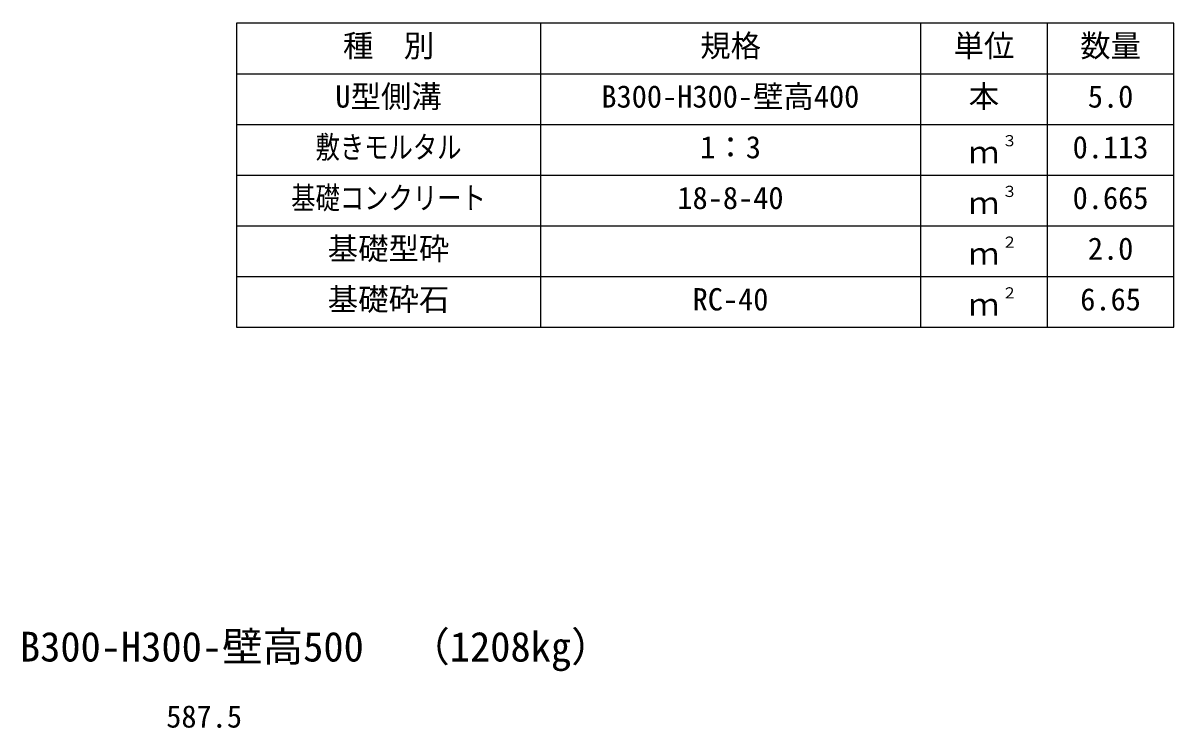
# Model space of a CAD drawing. Units: millimetres, scale not verified. Extents: x -16800 to 16800, y -5940 to 5940.
# Drawn here: x 4839 to 7110, y 1172 to 2562 of the extents above; entities that cross this region are included whole.
import ezdxf
from ezdxf.enums import TextEntityAlignment as Align

# ---------------------------------------------------------------- set-up
doc = ezdxf.new("R2010")
doc.units = ezdxf.units.MM
doc.header["$LTSCALE"] = 20
for name, color, linetype, lineweight in [('0-0_DIM', 7, 'Continuous', 25), ('0-3_HYO', 3, 'Continuous', 25), ('0-4_HYO2', 4, 'Continuous', 25), ('0-6_TXT', 7, 'Continuous', 25)]:
    doc.layers.add(name, color=color, linetype=linetype, lineweight=lineweight)
doc.styles.add('ＭＳ ゴシック', font='')
doc.styles.get('ＭＳ ゴシック').set_extended_font_data('MS Gothic')

msp = doc.modelspace()

# ---------------------------------------------------------------- linework, layer by layer
at = {"layer": '0-3_HYO'}
for p, q in [((5860.1, 2562.05), (5860.1, 1962.05)), ((6610.1, 2562.05), (6610.1, 1962.05)), ((6860.1, 2562.05), (6860.1, 1962.05)), ((5260.1, 2462.05), (7110.1, 2462.05))]:
    msp.add_line(p, q, dxfattribs=at)
msp.add_lwpolyline([(5260.1, 1962.05), (7110.1, 1962.05), (7110.1, 2562.05), (5260.1, 2562.05)], close=True, dxfattribs=at)
at = {"layer": '0-4_HYO2'}
for p, q in [((5260.1, 2362.05), (7110.1, 2362.05)), ((5260.1, 2262.05), (7110.1, 2262.05)), ((5260.1, 2162.05), (7110.1, 2162.05)), ((5260.1, 2062.05), (7110.1, 2062.05))]:
    msp.add_line(p, q, dxfattribs=at)

# ---------------------------------------------------------------- texts
at = {"layer": '0-0_DIM', "style": 'ＭＳ ゴシック'}
msp.add_text('587.5', height=43.99, dxfattribs=at).set_placement((5121.35, 1159.49), align=Align.BOTTOM_LEFT)
at = {"layer": '0-6_TXT', "style": 'ＭＳ ゴシック'}
for s, height, p in [('種\u3000別', 43.99, (5470.1, 2482.05)), ('規格', 43.99, (6175.1, 2482.05)), ('単位', 43.99, (6675.1, 2482.05)), ('数量', 43.99, (6925.1, 2482.05)), ('U型側溝', 43.99, (5455.1, 2382.05)), ('B300-H300-壁高400', 43.99, (5980.1, 2382.05)), ('本', 43.99, (6705.1, 2382.05)), ('5.0', 43.99, (6940.1, 2382.05)), ('３', 21.99, (6770.65, 2312.41)), ('1：3', 43.99, (6175.1, 2282.05)), ('ｍ', 43.99, (6705.1, 2272.05)), ('0.113', 43.99, (6910.1, 2282.05)), ('18-8-40', 43.99, (6130.1, 2182.05)), ('３', 21.99, (6770.65, 2212.41)), ('0.665', 43.99, (6910.1, 2182.05)), ('ｍ', 43.99, (6705.1, 2172.05)), ('基礎型砕', 43.99, (5440.1, 2082.05)), ('２', 21.99, (6770.65, 2112.41)), ('2.0', 43.99, (6940.1, 2082.05)), ('ｍ', 43.99, (6705.1, 2072.05)), ('基礎砕石', 43.99, (5440.1, 1982.05)), ('RC-40', 43.99, (6160.1, 1982.05)), ('２', 21.99, (6770.65, 2012.41)), ('6.65', 43.99, (6925.1, 1982.05)), ('ｍ', 43.99, (6705.1, 1972.05)), ('B300-H300-壁高500', 58.65, (4832.6, 1285.37)), ('（1208kg）', 58.65, (5600.97, 1285.37))]:
    msp.add_text(s, height=height, dxfattribs=at).set_placement(p, align=Align.BOTTOM_LEFT)
at = {"layer": '0-6_TXT', "style": 'ＭＳ ゴシック', "width": 0.8}
for s, p in [('敷きモルタル', (5416.1, 2282.05)), ('基礎コンクリート', (5368.1, 2182.05))]:
    msp.add_text(s, height=43.99, dxfattribs=at).set_placement(p, align=Align.BOTTOM_LEFT)

doc.saveas('drawing.dxf')
